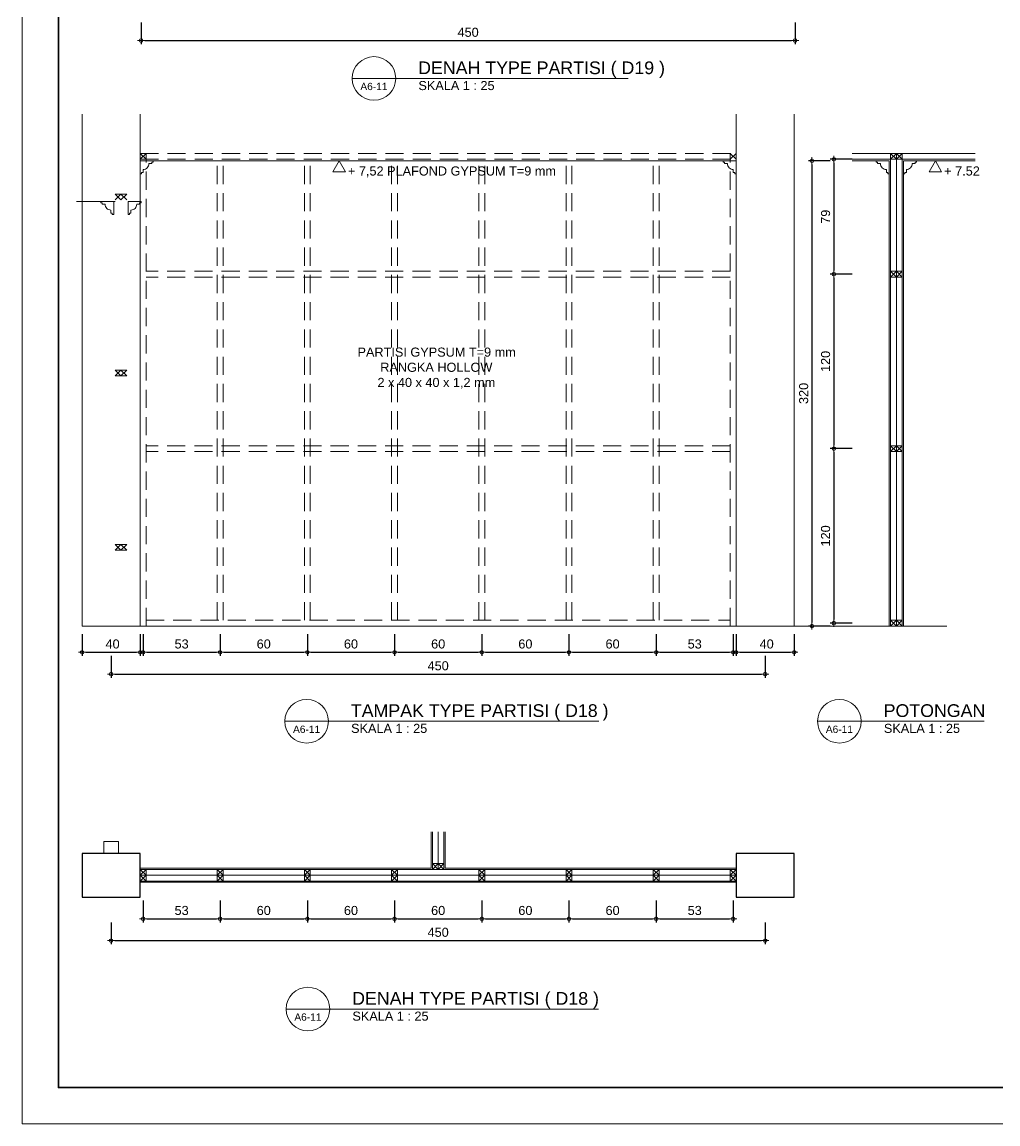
# Model space of a CAD drawing. Header units: millimetres. Extents: x -11 to 1625, y -267 to 180.
# Drawn here: x 911.21 to 938.07, y 8 to 38.32 of the extents above; entities that cross this region are included whole.
import ezdxf
from ezdxf.enums import TextEntityAlignment as Align

# ---------------------------------------------------------------- set-up
doc = ezdxf.new("R2010")
doc.units = ezdxf.units.MM
doc.linetypes.add('HIDDEN', pattern=[0.375, 0.25, -0.125])
for name, color, linetype, lineweight in [('ars', 11, 'Continuous', 5), ('GRS KOP', 1, 'Continuous', 35), ('KOLOM', 1, 'Continuous', 30), ('kop', 7, 'Continuous', 20), ('lan', 7, 'Continuous', 15), ('not', 7, 'Continuous', 20), ('PARTISI', 190, 'Continuous', 9), ('pla', 213, 'Continuous', 15), ('tem', 5, 'Continuous', 20), ('u', 6, 'Continuous', 20)]:
    doc.layers.add(name, color=color, linetype=linetype, lineweight=lineweight)
doc.styles.add('BARU', font='complex.shx')
doc.styles.add('S', font='SIMPLEX', dxfattribs={"width": 1.1})
doc.styles.get("Standard").update_dxf_attribs({"font": 'ARIALUNI.TTF'})
doc.dimstyles.new('SK-25', dxfattribs={"dimtxt": 0.25, "dimasz": 0.1, "dimexe": 0.1, "dimexo": 0, "dimgap": 0.1, "dimtad": 1, "dimdec": 0, "dimlfac": 25, "dimzin": 12, "dimdsep": 46, "dimtxsty": 'Standard', "dimblk": 'BULAT', "dimcen": 0.1, "dimclrd": 256, "dimadec": 0, "dimazin": 3, "dimtfac": 1, "dimtdec": 0, "dimtofl": 0, "dimtmove": 0, "dimatfit": 3, "dimldrblk": 'BULAT', "dimfxl": 0, "dimtolj": 1, "dimtzin": 0, "dimarcsym": 0})

# ---------------------------------------------------------------- blocks, each defined once
blk = doc.blocks.new('K1')
at = {"layer": 'KOLOM'}
blk.add_lwpolyline([(0.2, 0.15), (-0.2, 0.15), (-0.2, -0.15), (0.2, -0.15), (0.2, 0.15)], dxfattribs=at)
blk = doc.blocks.new('kop')
at = {"layer": 'GRS KOP'}
blk.add_lwpolyline([(1, 54), (83, 54), (83, 1), (1, 1)], close=True, dxfattribs=at)
at = {"layer": 'kop', "color": 7}
for p, q in [((0, 55), (0, 0)), ((0, 0), (84, 0))]:
    blk.add_line(p, q, dxfattribs=at)
at = {"layer": 'kop', "style": 'BARU', "flags": 4}
for p, height in [((73.8, 5.4), 0.35), ((80.303, 5.382), 0.25), ((73.8, 4.9), 0.35), ((80.303, 4.882), 0.25), ((73.8, 4.4), 0.35), ((80.303, 4.382), 0.25)]:
    blk.add_attdef('-', p, '', height=height, dxfattribs=at)
at = {"layer": 'kop', "flags": 4}
for tag, p in [('AR-00', (78.057, 2.648)), ('00', (81.238, 2.647))]:
    blk.add_attdef(tag, text='', height=0.35, dxfattribs=at).set_placement(p, align=Align.MIDDLE)
blk = doc.blocks.new('BULAT')
for p, q in [((-1, 0), (1, 0)), ((0, -1), (0, 1))]:
    blk.add_line(p, q)
blk.add_circle((0, 0), 0.5)
blk = doc.blocks.new('*D2543')
at = {"layer": 'Defpoints', "color": 0, "ltscale": 0.15}
for p in [(921.466, 14.144), (923.866, 14.144), (923.866, 13.644)]:
    blk.add_point(p, dxfattribs=at)
at = {"layer": 'u', "color": 0, "lineweight": -2, "ltscale": 0.15}
for p, q in [((921.466, 14.144), (921.466, 13.544)), ((923.866, 14.144), (923.866, 13.544))]:
    blk.add_line(p, q, dxfattribs=at)
at = {"layer": 'u', "lineweight": -2, "ltscale": 0.15}
blk.add_line((921.566, 13.644), (923.766, 13.644), dxfattribs=at)
at = {"layer": 'u', "lineweight": -2, "ltscale": 0.15, "xscale": 0.1, "yscale": 0.1, "zscale": 0.1, "rotation": 180}
blk.add_blockref('BULAT', (921.466, 13.644), dxfattribs=at)
at = {"layer": 'u', "lineweight": -2, "ltscale": 0.15, "xscale": 0.1, "yscale": 0.1, "zscale": 0.1}
blk.add_blockref('BULAT', (923.866, 13.644), dxfattribs=at)
at = {"layer": 'u', "color": 0, "ltscale": 0.15, "insert": (922.666, 13.872), "char_height": 0.25, "attachment_point": 5}
blk.add_mtext('\\A1;60', dxfattribs=at)
blk = doc.blocks.new('*D2544')
at = {"layer": 'Defpoints', "color": 0, "ltscale": 0.15}
for p in [(923.866, 14.144), (926.266, 14.144), (926.266, 13.644)]:
    blk.add_point(p, dxfattribs=at)
at = {"layer": 'u', "color": 0, "lineweight": -2, "ltscale": 0.15}
for p, q in [((923.866, 14.144), (923.866, 13.544)), ((926.266, 14.144), (926.266, 13.544))]:
    blk.add_line(p, q, dxfattribs=at)
at = {"layer": 'u', "lineweight": -2, "ltscale": 0.15}
blk.add_line((923.966, 13.644), (926.166, 13.644), dxfattribs=at)
at = {"layer": 'u', "lineweight": -2, "ltscale": 0.15, "xscale": 0.1, "yscale": 0.1, "zscale": 0.1, "rotation": 180}
blk.add_blockref('BULAT', (923.866, 13.644), dxfattribs=at)
at = {"layer": 'u', "lineweight": -2, "ltscale": 0.15, "xscale": 0.1, "yscale": 0.1, "zscale": 0.1}
blk.add_blockref('BULAT', (926.266, 13.644), dxfattribs=at)
at = {"layer": 'u', "color": 0, "ltscale": 0.15, "insert": (925.066, 13.872), "char_height": 0.25, "attachment_point": 5}
blk.add_mtext('\\A1;60', dxfattribs=at)
blk = doc.blocks.new('*D2545')
at = {"layer": 'Defpoints', "color": 0, "ltscale": 0.15}
for p in [(919.066, 14.144), (921.466, 14.144), (921.466, 13.644)]:
    blk.add_point(p, dxfattribs=at)
at = {"layer": 'u', "color": 0, "lineweight": -2, "ltscale": 0.15}
for p, q in [((919.066, 14.144), (919.066, 13.544)), ((921.466, 14.144), (921.466, 13.544))]:
    blk.add_line(p, q, dxfattribs=at)
at = {"layer": 'u', "lineweight": -2, "ltscale": 0.15}
blk.add_line((919.166, 13.644), (921.366, 13.644), dxfattribs=at)
at = {"layer": 'u', "lineweight": -2, "ltscale": 0.15, "xscale": 0.1, "yscale": 0.1, "zscale": 0.1, "rotation": 180}
blk.add_blockref('BULAT', (919.066, 13.644), dxfattribs=at)
at = {"layer": 'u', "lineweight": -2, "ltscale": 0.15, "xscale": 0.1, "yscale": 0.1, "zscale": 0.1}
blk.add_blockref('BULAT', (921.466, 13.644), dxfattribs=at)
at = {"layer": 'u', "color": 0, "ltscale": 0.15, "insert": (920.266, 13.872), "char_height": 0.25, "attachment_point": 5}
blk.add_mtext('\\A1;60', dxfattribs=at)
blk = doc.blocks.new('*D2546')
at = {"layer": 'Defpoints', "color": 0, "ltscale": 0.15}
for p in [(916.666, 14.144), (919.066, 14.144), (919.066, 13.644)]:
    blk.add_point(p, dxfattribs=at)
at = {"layer": 'u', "color": 0, "lineweight": -2, "ltscale": 0.15}
for p, q in [((916.666, 14.144), (916.666, 13.544)), ((919.066, 14.144), (919.066, 13.544))]:
    blk.add_line(p, q, dxfattribs=at)
at = {"layer": 'u', "lineweight": -2, "ltscale": 0.15}
blk.add_line((916.766, 13.644), (918.966, 13.644), dxfattribs=at)
at = {"layer": 'u', "lineweight": -2, "ltscale": 0.15, "xscale": 0.1, "yscale": 0.1, "zscale": 0.1, "rotation": 180}
blk.add_blockref('BULAT', (916.666, 13.644), dxfattribs=at)
at = {"layer": 'u', "lineweight": -2, "ltscale": 0.15, "xscale": 0.1, "yscale": 0.1, "zscale": 0.1}
blk.add_blockref('BULAT', (919.066, 13.644), dxfattribs=at)
at = {"layer": 'u', "color": 0, "ltscale": 0.15, "insert": (917.866, 13.872), "char_height": 0.25, "attachment_point": 5}
blk.add_mtext('\\A1;60', dxfattribs=at)
blk = doc.blocks.new('*D2547')
at = {"layer": 'Defpoints', "color": 0, "ltscale": 0.15}
for p in [(926.266, 14.144), (928.666, 14.144), (928.666, 13.644)]:
    blk.add_point(p, dxfattribs=at)
at = {"layer": 'u', "color": 0, "lineweight": -2, "ltscale": 0.15}
for p, q in [((926.266, 14.144), (926.266, 13.544)), ((928.666, 14.144), (928.666, 13.544))]:
    blk.add_line(p, q, dxfattribs=at)
at = {"layer": 'u', "lineweight": -2, "ltscale": 0.15}
blk.add_line((926.366, 13.644), (928.566, 13.644), dxfattribs=at)
at = {"layer": 'u', "lineweight": -2, "ltscale": 0.15, "xscale": 0.1, "yscale": 0.1, "zscale": 0.1, "rotation": 180}
blk.add_blockref('BULAT', (926.266, 13.644), dxfattribs=at)
at = {"layer": 'u', "lineweight": -2, "ltscale": 0.15, "xscale": 0.1, "yscale": 0.1, "zscale": 0.1}
blk.add_blockref('BULAT', (928.666, 13.644), dxfattribs=at)
at = {"layer": 'u', "color": 0, "ltscale": 0.15, "insert": (927.466, 13.872), "char_height": 0.25, "attachment_point": 5}
blk.add_mtext('\\A1;60', dxfattribs=at)
blk = doc.blocks.new('*D2548')
at = {"layer": 'Defpoints', "color": 0, "ltscale": 0.15}
for p in [(914.546, 14.144), (916.666, 14.144), (916.666, 13.644)]:
    blk.add_point(p, dxfattribs=at)
at = {"layer": 'u', "color": 0, "lineweight": -2, "ltscale": 0.15}
for p, q in [((914.546, 14.144), (914.546, 13.544)), ((916.666, 14.144), (916.666, 13.544))]:
    blk.add_line(p, q, dxfattribs=at)
at = {"layer": 'u', "lineweight": -2, "ltscale": 0.15}
blk.add_line((914.646, 13.644), (916.566, 13.644), dxfattribs=at)
at = {"layer": 'u', "lineweight": -2, "ltscale": 0.15, "xscale": 0.1, "yscale": 0.1, "zscale": 0.1, "rotation": 180}
blk.add_blockref('BULAT', (914.546, 13.644), dxfattribs=at)
at = {"layer": 'u', "lineweight": -2, "ltscale": 0.15, "xscale": 0.1, "yscale": 0.1, "zscale": 0.1}
blk.add_blockref('BULAT', (916.666, 13.644), dxfattribs=at)
at = {"layer": 'u', "color": 0, "ltscale": 0.15, "insert": (915.606, 13.872), "char_height": 0.25, "attachment_point": 5}
blk.add_mtext('\\A1;53', dxfattribs=at)
blk = doc.blocks.new('*D2549')
at = {"layer": 'Defpoints', "color": 0, "ltscale": 0.15}
for p in [(928.666, 14.144), (930.786, 14.144), (930.786, 13.644)]:
    blk.add_point(p, dxfattribs=at)
at = {"layer": 'u', "color": 0, "lineweight": -2, "ltscale": 0.15}
for p, q in [((928.666, 14.144), (928.666, 13.544)), ((930.786, 14.144), (930.786, 13.544))]:
    blk.add_line(p, q, dxfattribs=at)
at = {"layer": 'u', "lineweight": -2, "ltscale": 0.15}
blk.add_line((928.766, 13.644), (930.686, 13.644), dxfattribs=at)
at = {"layer": 'u', "lineweight": -2, "ltscale": 0.15, "xscale": 0.1, "yscale": 0.1, "zscale": 0.1, "rotation": 180}
blk.add_blockref('BULAT', (928.666, 13.644), dxfattribs=at)
at = {"layer": 'u', "lineweight": -2, "ltscale": 0.15, "xscale": 0.1, "yscale": 0.1, "zscale": 0.1}
blk.add_blockref('BULAT', (930.786, 13.644), dxfattribs=at)
at = {"layer": 'u', "color": 0, "ltscale": 0.15, "insert": (929.726, 13.872), "char_height": 0.25, "attachment_point": 5}
blk.add_mtext('\\A1;53', dxfattribs=at)
blk = doc.blocks.new('PEILA')
blk.add_lwpolyline([(-0.188, -0.325), (0.188, -0.325), (0, 0)], close=True)
at = {"style": 'S', "width": 1.1, "flags": 4}
blk.add_attdef('CAT', (0.265, -0.289), '', height=0.2, dxfattribs=at)
blk = doc.blocks.new('Ndtpd')
blk.add_line((0.747, 0), (-0.747, 0))
blk.add_circle((0, 0), 0.747)
at = {"flags": 4}
for tag, height, p in [('NO', 0.5, (0, 0.148)), ('NOLBR', 0.3, (0, -0.398))]:
    blk.add_attdef(tag, text='', height=height, dxfattribs=at).set_placement(p, align=Align.CENTER)
for tag, p, height in [('NDTPD', (1.516, 0.148), 0.5), ('SKALA', (1.523, -0.398), 0.3)]:
    blk.add_attdef(tag, p, '', height=height, dxfattribs=at)
blk = doc.blocks.new('*D2550')
at = {"layer": 'Defpoints', "color": 0, "ltscale": 0.15}
for p in [(921.466, 21.476), (923.866, 21.476), (923.866, 20.976)]:
    blk.add_point(p, dxfattribs=at)
at = {"layer": 'u', "color": 0, "lineweight": -2, "ltscale": 0.15}
for p, q in [((921.466, 21.476), (921.466, 20.876)), ((923.866, 21.476), (923.866, 20.876))]:
    blk.add_line(p, q, dxfattribs=at)
at = {"layer": 'u', "lineweight": -2, "ltscale": 0.15}
blk.add_line((921.566, 20.976), (923.766, 20.976), dxfattribs=at)
at = {"layer": 'u', "lineweight": -2, "ltscale": 0.15, "xscale": 0.1, "yscale": 0.1, "zscale": 0.1, "rotation": 180}
blk.add_blockref('BULAT', (921.466, 20.976), dxfattribs=at)
at = {"layer": 'u', "lineweight": -2, "ltscale": 0.15, "xscale": 0.1, "yscale": 0.1, "zscale": 0.1}
blk.add_blockref('BULAT', (923.866, 20.976), dxfattribs=at)
at = {"layer": 'u', "color": 0, "ltscale": 0.15, "insert": (922.666, 21.204), "char_height": 0.25, "attachment_point": 5}
blk.add_mtext('\\A1;60', dxfattribs=at)
blk = doc.blocks.new('*D2551')
at = {"layer": 'Defpoints', "color": 0, "ltscale": 0.15}
for p in [(923.866, 21.476), (926.266, 21.476), (926.266, 20.976)]:
    blk.add_point(p, dxfattribs=at)
at = {"layer": 'u', "color": 0, "lineweight": -2, "ltscale": 0.15}
for p, q in [((923.866, 21.476), (923.866, 20.876)), ((926.266, 21.476), (926.266, 20.876))]:
    blk.add_line(p, q, dxfattribs=at)
at = {"layer": 'u', "lineweight": -2, "ltscale": 0.15}
blk.add_line((923.966, 20.976), (926.166, 20.976), dxfattribs=at)
at = {"layer": 'u', "lineweight": -2, "ltscale": 0.15, "xscale": 0.1, "yscale": 0.1, "zscale": 0.1, "rotation": 180}
blk.add_blockref('BULAT', (923.866, 20.976), dxfattribs=at)
at = {"layer": 'u', "lineweight": -2, "ltscale": 0.15, "xscale": 0.1, "yscale": 0.1, "zscale": 0.1}
blk.add_blockref('BULAT', (926.266, 20.976), dxfattribs=at)
at = {"layer": 'u', "color": 0, "ltscale": 0.15, "insert": (925.066, 21.204), "char_height": 0.25, "attachment_point": 5}
blk.add_mtext('\\A1;60', dxfattribs=at)
blk = doc.blocks.new('*D2552')
at = {"layer": 'Defpoints', "color": 0, "ltscale": 0.15}
for p in [(919.066, 21.476), (921.466, 21.476), (921.466, 20.976)]:
    blk.add_point(p, dxfattribs=at)
at = {"layer": 'u', "color": 0, "lineweight": -2, "ltscale": 0.15}
for p, q in [((919.066, 21.476), (919.066, 20.876)), ((921.466, 21.476), (921.466, 20.876))]:
    blk.add_line(p, q, dxfattribs=at)
at = {"layer": 'u', "lineweight": -2, "ltscale": 0.15}
blk.add_line((919.166, 20.976), (921.366, 20.976), dxfattribs=at)
at = {"layer": 'u', "lineweight": -2, "ltscale": 0.15, "xscale": 0.1, "yscale": 0.1, "zscale": 0.1, "rotation": 180}
blk.add_blockref('BULAT', (919.066, 20.976), dxfattribs=at)
at = {"layer": 'u', "lineweight": -2, "ltscale": 0.15, "xscale": 0.1, "yscale": 0.1, "zscale": 0.1}
blk.add_blockref('BULAT', (921.466, 20.976), dxfattribs=at)
at = {"layer": 'u', "color": 0, "ltscale": 0.15, "insert": (920.266, 21.204), "char_height": 0.25, "attachment_point": 5}
blk.add_mtext('\\A1;60', dxfattribs=at)
blk = doc.blocks.new('*D2553')
at = {"layer": 'Defpoints', "color": 0, "ltscale": 0.15}
for p in [(916.666, 21.476), (919.066, 21.476), (919.066, 20.976)]:
    blk.add_point(p, dxfattribs=at)
at = {"layer": 'u', "color": 0, "lineweight": -2, "ltscale": 0.15}
for p, q in [((916.666, 21.476), (916.666, 20.876)), ((919.066, 21.476), (919.066, 20.876))]:
    blk.add_line(p, q, dxfattribs=at)
at = {"layer": 'u', "lineweight": -2, "ltscale": 0.15}
blk.add_line((916.766, 20.976), (918.966, 20.976), dxfattribs=at)
at = {"layer": 'u', "lineweight": -2, "ltscale": 0.15, "xscale": 0.1, "yscale": 0.1, "zscale": 0.1, "rotation": 180}
blk.add_blockref('BULAT', (916.666, 20.976), dxfattribs=at)
at = {"layer": 'u', "lineweight": -2, "ltscale": 0.15, "xscale": 0.1, "yscale": 0.1, "zscale": 0.1}
blk.add_blockref('BULAT', (919.066, 20.976), dxfattribs=at)
at = {"layer": 'u', "color": 0, "ltscale": 0.15, "insert": (917.866, 21.204), "char_height": 0.25, "attachment_point": 5}
blk.add_mtext('\\A1;60', dxfattribs=at)
blk = doc.blocks.new('*D2554')
at = {"layer": 'Defpoints', "color": 0, "ltscale": 0.15}
for p in [(926.266, 21.476), (928.666, 21.476), (928.666, 20.976)]:
    blk.add_point(p, dxfattribs=at)
at = {"layer": 'u', "color": 0, "lineweight": -2, "ltscale": 0.15}
for p, q in [((926.266, 21.476), (926.266, 20.876)), ((928.666, 21.476), (928.666, 20.876))]:
    blk.add_line(p, q, dxfattribs=at)
at = {"layer": 'u', "lineweight": -2, "ltscale": 0.15}
blk.add_line((926.366, 20.976), (928.566, 20.976), dxfattribs=at)
at = {"layer": 'u', "lineweight": -2, "ltscale": 0.15, "xscale": 0.1, "yscale": 0.1, "zscale": 0.1, "rotation": 180}
blk.add_blockref('BULAT', (926.266, 20.976), dxfattribs=at)
at = {"layer": 'u', "lineweight": -2, "ltscale": 0.15, "xscale": 0.1, "yscale": 0.1, "zscale": 0.1}
blk.add_blockref('BULAT', (928.666, 20.976), dxfattribs=at)
at = {"layer": 'u', "color": 0, "ltscale": 0.15, "insert": (927.466, 21.204), "char_height": 0.25, "attachment_point": 5}
blk.add_mtext('\\A1;60', dxfattribs=at)
blk = doc.blocks.new('*D2555')
at = {"layer": 'Defpoints', "color": 0, "ltscale": 0.15}
for p in [(928.666, 21.476), (930.786, 21.476), (930.786, 20.976)]:
    blk.add_point(p, dxfattribs=at)
at = {"layer": 'u', "color": 0, "lineweight": -2, "ltscale": 0.15}
for p, q in [((928.666, 21.476), (928.666, 20.876)), ((930.786, 21.476), (930.786, 20.876))]:
    blk.add_line(p, q, dxfattribs=at)
at = {"layer": 'u', "lineweight": -2, "ltscale": 0.15}
blk.add_line((928.766, 20.976), (930.686, 20.976), dxfattribs=at)
at = {"layer": 'u', "lineweight": -2, "ltscale": 0.15, "xscale": 0.1, "yscale": 0.1, "zscale": 0.1, "rotation": 180}
blk.add_blockref('BULAT', (928.666, 20.976), dxfattribs=at)
at = {"layer": 'u', "lineweight": -2, "ltscale": 0.15, "xscale": 0.1, "yscale": 0.1, "zscale": 0.1}
blk.add_blockref('BULAT', (930.786, 20.976), dxfattribs=at)
at = {"layer": 'u', "color": 0, "ltscale": 0.15, "insert": (929.726, 21.204), "char_height": 0.25, "attachment_point": 5}
blk.add_mtext('\\A1;53', dxfattribs=at)
blk = doc.blocks.new('*D2556')
at = {"layer": 'Defpoints', "color": 0, "ltscale": 0.15}
for p in [(914.546, 21.476), (916.666, 21.476), (916.666, 20.976)]:
    blk.add_point(p, dxfattribs=at)
at = {"layer": 'u', "color": 0, "lineweight": -2, "ltscale": 0.15}
for p, q in [((914.546, 21.476), (914.546, 20.876)), ((916.666, 21.476), (916.666, 20.876))]:
    blk.add_line(p, q, dxfattribs=at)
at = {"layer": 'u', "lineweight": -2, "ltscale": 0.15}
blk.add_line((914.646, 20.976), (916.566, 20.976), dxfattribs=at)
at = {"layer": 'u', "lineweight": -2, "ltscale": 0.15, "xscale": 0.1, "yscale": 0.1, "zscale": 0.1, "rotation": 180}
blk.add_blockref('BULAT', (914.546, 20.976), dxfattribs=at)
at = {"layer": 'u', "lineweight": -2, "ltscale": 0.15, "xscale": 0.1, "yscale": 0.1, "zscale": 0.1}
blk.add_blockref('BULAT', (916.666, 20.976), dxfattribs=at)
at = {"layer": 'u', "color": 0, "ltscale": 0.15, "insert": (915.606, 21.204), "char_height": 0.25, "attachment_point": 5}
blk.add_mtext('\\A1;53', dxfattribs=at)
blk = doc.blocks.new('*D2557')
at = {"layer": 'Defpoints', "color": 0, "ltscale": 0.15}
for p in [(912.866, 21.476), (914.466, 21.476), (914.466, 20.976)]:
    blk.add_point(p, dxfattribs=at)
at = {"layer": 'u', "color": 0, "lineweight": -2, "ltscale": 0.15}
for p, q in [((912.866, 21.476), (912.866, 20.876)), ((914.466, 21.476), (914.466, 20.876))]:
    blk.add_line(p, q, dxfattribs=at)
at = {"layer": 'u', "lineweight": -2, "ltscale": 0.15}
blk.add_line((912.966, 20.976), (914.366, 20.976), dxfattribs=at)
at = {"layer": 'u', "lineweight": -2, "ltscale": 0.15, "xscale": 0.1, "yscale": 0.1, "zscale": 0.1, "rotation": 180}
blk.add_blockref('BULAT', (912.866, 20.976), dxfattribs=at)
at = {"layer": 'u', "lineweight": -2, "ltscale": 0.15, "xscale": 0.1, "yscale": 0.1, "zscale": 0.1}
blk.add_blockref('BULAT', (914.466, 20.976), dxfattribs=at)
at = {"layer": 'u', "color": 0, "ltscale": 0.15, "insert": (913.706, 21.204), "char_height": 0.25, "attachment_point": 5}
blk.add_mtext('\\A1;40', dxfattribs=at)
blk = doc.blocks.new('*D2558')
at = {"layer": 'Defpoints', "color": 0, "ltscale": 0.15}
for p in [(913.666, 20.876), (931.666, 20.876), (931.666, 20.376)]:
    blk.add_point(p, dxfattribs=at)
at = {"layer": 'u', "color": 0, "lineweight": -2, "ltscale": 0.15}
for p, q in [((913.666, 20.876), (913.666, 20.276)), ((931.666, 20.876), (931.666, 20.276))]:
    blk.add_line(p, q, dxfattribs=at)
at = {"layer": 'u', "lineweight": -2, "ltscale": 0.15}
blk.add_line((913.766, 20.376), (931.566, 20.376), dxfattribs=at)
at = {"layer": 'u', "lineweight": -2, "ltscale": 0.15, "xscale": 0.1, "yscale": 0.1, "zscale": 0.1, "rotation": 180}
blk.add_blockref('BULAT', (913.666, 20.376), dxfattribs=at)
at = {"layer": 'u', "lineweight": -2, "ltscale": 0.15, "xscale": 0.1, "yscale": 0.1, "zscale": 0.1}
blk.add_blockref('BULAT', (931.666, 20.376), dxfattribs=at)
at = {"layer": 'u', "color": 0, "ltscale": 0.15, "insert": (922.666, 20.604), "char_height": 0.25, "attachment_point": 5}
blk.add_mtext('\\A1;450', dxfattribs=at)
blk = doc.blocks.new('*D2559')
at = {"layer": 'Defpoints', "color": 0, "ltscale": 0.15}
for p in [(930.866, 21.476), (932.466, 21.476), (932.466, 20.976)]:
    blk.add_point(p, dxfattribs=at)
at = {"layer": 'u', "color": 0, "lineweight": -2, "ltscale": 0.15}
for p, q in [((930.866, 21.476), (930.866, 20.876)), ((932.466, 21.476), (932.466, 20.876))]:
    blk.add_line(p, q, dxfattribs=at)
at = {"layer": 'u', "lineweight": -2, "ltscale": 0.15}
blk.add_line((930.966, 20.976), (932.366, 20.976), dxfattribs=at)
at = {"layer": 'u', "lineweight": -2, "ltscale": 0.15, "xscale": 0.1, "yscale": 0.1, "zscale": 0.1, "rotation": 180}
blk.add_blockref('BULAT', (930.866, 20.976), dxfattribs=at)
at = {"layer": 'u', "lineweight": -2, "ltscale": 0.15, "xscale": 0.1, "yscale": 0.1, "zscale": 0.1}
blk.add_blockref('BULAT', (932.466, 20.976), dxfattribs=at)
at = {"layer": 'u', "color": 0, "ltscale": 0.15, "insert": (931.706, 21.204), "char_height": 0.25, "attachment_point": 5}
blk.add_mtext('\\A1;40', dxfattribs=at)
blk = doc.blocks.new('*D2560')
at = {"layer": 'Defpoints', "color": 0, "ltscale": 0.15}
for p in [(934.055, 34.539), (933.555, 31.379), (934.055, 31.379)]:
    blk.add_point(p, dxfattribs=at)
at = {"layer": 'u', "color": 0, "lineweight": -2, "ltscale": 0.15}
for p, q in [((934.055, 34.539), (933.455, 34.539)), ((934.055, 31.379), (933.455, 31.379))]:
    blk.add_line(p, q, dxfattribs=at)
at = {"layer": 'u', "lineweight": -2, "ltscale": 0.15}
blk.add_line((933.555, 34.439), (933.555, 31.479), dxfattribs=at)
at = {"layer": 'u', "lineweight": -2, "ltscale": 0.15, "xscale": 0.1, "yscale": 0.1, "zscale": 0.1}
for p, rotation in [((933.555, 34.539), 90), ((933.555, 31.379), 270)]:
    blk.add_blockref('BULAT', p, dxfattribs=dict(at, rotation=rotation))
at = {"layer": 'u', "color": 0, "ltscale": 0.15, "insert": (933.328, 32.959), "char_height": 0.25, "attachment_point": 5, "rotation": 90}
blk.add_mtext('\\A1;79', dxfattribs=at)
blk = doc.blocks.new('*D2561')
at = {"layer": 'Defpoints', "color": 0, "ltscale": 0.15}
for p in [(934.055, 26.579), (933.555, 21.779), (934.055, 21.779)]:
    blk.add_point(p, dxfattribs=at)
at = {"layer": 'u', "color": 0, "lineweight": -2, "ltscale": 0.15}
for p, q in [((934.055, 26.579), (933.455, 26.579)), ((934.055, 21.779), (933.455, 21.779))]:
    blk.add_line(p, q, dxfattribs=at)
at = {"layer": 'u', "lineweight": -2, "ltscale": 0.15}
blk.add_line((933.555, 26.479), (933.555, 21.879), dxfattribs=at)
at = {"layer": 'u', "lineweight": -2, "ltscale": 0.15, "xscale": 0.1, "yscale": 0.1, "zscale": 0.1}
for p, rotation in [((933.555, 26.579), 90), ((933.555, 21.779), 270)]:
    blk.add_blockref('BULAT', p, dxfattribs=dict(at, rotation=rotation))
at = {"layer": 'u', "color": 0, "ltscale": 0.15, "insert": (933.328, 24.179), "char_height": 0.25, "attachment_point": 5, "rotation": 90}
blk.add_mtext('\\A1;120', dxfattribs=at)
blk = doc.blocks.new('*D2562')
at = {"layer": 'Defpoints', "color": 0, "ltscale": 0.15}
for p in [(934.055, 31.379), (933.555, 26.579), (934.055, 26.579)]:
    blk.add_point(p, dxfattribs=at)
at = {"layer": 'u', "color": 0, "lineweight": -2, "ltscale": 0.15}
for p, q in [((934.055, 31.379), (933.455, 31.379)), ((934.055, 26.579), (933.455, 26.579))]:
    blk.add_line(p, q, dxfattribs=at)
at = {"layer": 'u', "lineweight": -2, "ltscale": 0.15}
blk.add_line((933.555, 31.279), (933.555, 26.679), dxfattribs=at)
at = {"layer": 'u', "lineweight": -2, "ltscale": 0.15, "xscale": 0.1, "yscale": 0.1, "zscale": 0.1}
for p, rotation in [((933.555, 31.379), 90), ((933.555, 26.579), 270)]:
    blk.add_blockref('BULAT', p, dxfattribs=dict(at, rotation=rotation))
at = {"layer": 'u', "color": 0, "ltscale": 0.15, "insert": (933.328, 28.979), "char_height": 0.25, "attachment_point": 5, "rotation": 90}
blk.add_mtext('\\A1;120', dxfattribs=at)
blk = doc.blocks.new('*D2563')
at = {"layer": 'Defpoints', "color": 0, "ltscale": 0.15}
for p in [(913.666, 13.544), (931.666, 13.544), (931.666, 13.044)]:
    blk.add_point(p, dxfattribs=at)
at = {"layer": 'u', "color": 0, "lineweight": -2, "ltscale": 0.15}
for p, q in [((913.666, 13.544), (913.666, 12.944)), ((931.666, 13.544), (931.666, 12.944))]:
    blk.add_line(p, q, dxfattribs=at)
at = {"layer": 'u', "lineweight": -2, "ltscale": 0.15}
blk.add_line((913.766, 13.044), (931.566, 13.044), dxfattribs=at)
at = {"layer": 'u', "lineweight": -2, "ltscale": 0.15, "xscale": 0.1, "yscale": 0.1, "zscale": 0.1, "rotation": 180}
blk.add_blockref('BULAT', (913.666, 13.044), dxfattribs=at)
at = {"layer": 'u', "lineweight": -2, "ltscale": 0.15, "xscale": 0.1, "yscale": 0.1, "zscale": 0.1}
blk.add_blockref('BULAT', (931.666, 13.044), dxfattribs=at)
at = {"layer": 'u', "color": 0, "ltscale": 0.15, "insert": (922.666, 13.272), "char_height": 0.25, "attachment_point": 5}
blk.add_mtext('\\A1;450', dxfattribs=at)
blk = doc.blocks.new('*D2586')
at = {"layer": 'Defpoints', "color": 0, "ltscale": 0.15}
for p in [(914.49, 38.306), (932.49, 38.306), (932.49, 37.806)]:
    blk.add_point(p, dxfattribs=at)
at = {"layer": 'u', "color": 0, "lineweight": -2, "ltscale": 0.15}
for p, q in [((914.49, 38.306), (914.49, 37.706)), ((932.49, 38.306), (932.49, 37.706))]:
    blk.add_line(p, q, dxfattribs=at)
at = {"layer": 'u', "lineweight": -2, "ltscale": 0.15}
blk.add_line((914.59, 37.806), (932.39, 37.806), dxfattribs=at)
at = {"layer": 'u', "lineweight": -2, "ltscale": 0.15, "xscale": 0.1, "yscale": 0.1, "zscale": 0.1, "rotation": 180}
blk.add_blockref('BULAT', (914.49, 37.806), dxfattribs=at)
at = {"layer": 'u', "lineweight": -2, "ltscale": 0.15, "xscale": 0.1, "yscale": 0.1, "zscale": 0.1}
blk.add_blockref('BULAT', (932.49, 37.806), dxfattribs=at)
at = {"layer": 'u', "color": 0, "ltscale": 0.15, "insert": (923.49, 38.033), "char_height": 0.25, "attachment_point": 5}
blk.add_mtext('\\A1;450', dxfattribs=at)
blk = doc.blocks.new('*D2587')
at = {"layer": 'Defpoints', "color": 0, "ltscale": 0.15}
for p in [(933.453, 34.499), (932.953, 21.699), (933.453, 21.699)]:
    blk.add_point(p, dxfattribs=at)
at = {"layer": 'u', "color": 0, "lineweight": -2, "ltscale": 0.15}
for p, q in [((933.453, 34.499), (932.853, 34.499)), ((933.453, 21.699), (932.853, 21.699))]:
    blk.add_line(p, q, dxfattribs=at)
at = {"layer": 'u', "lineweight": -2, "ltscale": 0.15}
blk.add_line((932.953, 34.399), (932.953, 21.799), dxfattribs=at)
at = {"layer": 'u', "lineweight": -2, "ltscale": 0.15, "xscale": 0.1, "yscale": 0.1, "zscale": 0.1}
for p, rotation in [((932.953, 34.499), 90), ((932.953, 21.699), 270)]:
    blk.add_blockref('BULAT', p, dxfattribs=dict(at, rotation=rotation))
at = {"layer": 'u', "color": 0, "ltscale": 0.15, "insert": (932.725, 28.099), "char_height": 0.25, "attachment_point": 5, "rotation": 90}
blk.add_mtext('\\A1;320', dxfattribs=at)

msp = doc.modelspace()

# ---------------------------------------------------------------- linework, layer by layer
at = {"layer": 'ars'}
for p, q in [((914.6262124, 34.5394773), (914.4662124, 34.6994773)), ((914.6262124, 34.6994773), (914.4662124, 34.5394773)), ((930.7062124, 34.5394773), (930.8662124, 34.6994773)), ((930.7062124, 34.6994773), (930.8662124, 34.5394773)), ((935.1156533, 34.5394773), (935.2756533, 34.6994773)), ((935.1156533, 34.6994773), (935.2756533, 34.5394773)), ((935.2756533, 34.6994773), (935.4356533, 34.5394773)), ((935.2756533, 34.5394773), (935.4356533, 34.6994773)), ((914.4662124, 34.4994773), (930.8662124, 34.4994773)), ((935.0796533, 34.4994773), (934.0552873, 34.4994773)), ((935.0796533, 21.6994773), (935.0796533, 34.4994773)), ((935.4716533, 21.6994773), (935.4716533, 34.4994773)), ((935.4716533, 34.4994773), (937.4420307, 34.4994773)), ((913.7745285, 33.3821191), (912.7141624, 33.3821191)), ((913.7745285, 33.4221191), (913.9345285, 33.5821191)), ((913.7745285, 33.5821191), (913.9345285, 33.4221191)), ((913.9345285, 33.5821191), (914.0945285, 33.4221191)), ((913.9345285, 33.4221191), (914.0945285, 33.5821191)), ((935.1156533, 31.2994773), (935.2756533, 31.4594773)), ((935.1156533, 31.4594773), (935.2756533, 31.2994773)), ((935.2756533, 31.4594773), (935.4356533, 31.2994773)), ((935.2756533, 31.2994773), (935.4356533, 31.4594773)), ((913.7745285, 28.5821191), (913.9345285, 28.7421191)), ((913.7745285, 28.7421191), (913.9345285, 28.5821191)), ((913.9345285, 28.7421191), (914.0945285, 28.5821191)), ((913.9345285, 28.5821191), (914.0945285, 28.7421191)), ((935.1156533, 26.4994773), (935.2756533, 26.6594773)), ((935.1156533, 26.6594773), (935.2756533, 26.4994773)), ((935.2756533, 26.6594773), (935.4356533, 26.4994773)), ((935.2756533, 26.4994773), (935.4356533, 26.6594773)), ((913.7745285, 23.7821191), (913.9345285, 23.9421191)), ((913.7745285, 23.9421191), (913.9345285, 23.7821191)), ((913.9345285, 23.9421191), (914.0945285, 23.7821191)), ((913.9345285, 23.7821191), (914.0945285, 23.9421191)), ((935.1156533, 21.6994773), (935.2756533, 21.8594773)), ((935.1156533, 21.8594773), (935.2756533, 21.6994773)), ((935.2756533, 21.8594773), (935.4356533, 21.6994773)), ((935.2756533, 21.6994773), (935.4356533, 21.8594773)), ((922.4702126, 15.0398464), (922.4702126, 16.0398464)), ((922.8622126, 15.0398464), (922.8622126, 16.0398464)), ((922.5062126, 15.0038464), (922.6662126, 15.1638464)), ((922.5062126, 15.1638464), (922.6662126, 15.0038464)), ((922.6662126, 15.1638464), (922.8262126, 15.0038464)), ((922.6662126, 15.0038464), (922.8262126, 15.1638464)), ((922.4702126, 15.0398464), (914.4662124, 15.0398464)), ((914.6262124, 14.8438464), (914.4662124, 15.0038464)), ((914.4662124, 14.8438464), (914.6262124, 15.0038464)), ((916.5862124, 14.8438464), (916.7462124, 15.0038464)), ((916.7462124, 14.8438464), (916.5862124, 15.0038464)), ((918.9862124, 14.8438464), (919.1462124, 15.0038464)), ((919.1462124, 14.8438464), (918.9862124, 15.0038464)), ((921.3862124, 14.8438464), (921.5462124, 15.0038464)), ((921.5462124, 14.8438464), (921.3862124, 15.0038464)), ((930.8662124, 15.0398464), (922.8622126, 15.0398464)), ((923.7862124, 14.8438464), (923.9462124, 15.0038464)), ((923.9462124, 14.8438464), (923.7862124, 15.0038464)), ((926.1862124, 14.8438464), (926.3462124, 15.0038464)), ((926.3462124, 14.8438464), (926.1862124, 15.0038464)), ((928.5862124, 14.8438464), (928.7462124, 15.0038464)), ((928.7462124, 14.8438464), (928.5862124, 15.0038464)), ((930.7062124, 14.8438464), (930.8662124, 15.0038464)), ((930.8662124, 14.8438464), (930.7062124, 15.0038464)), ((914.4662124, 14.6838464), (914.6262124, 14.8438464)), ((914.6262124, 14.6838464), (914.4662124, 14.8438464)), ((930.8662124, 14.6478464), (914.4662124, 14.6478464)), ((916.7462124, 14.6838464), (916.5862124, 14.8438464)), ((916.5862124, 14.6838464), (916.7462124, 14.8438464)), ((919.1462124, 14.6838464), (918.9862124, 14.8438464)), ((918.9862124, 14.6838464), (919.1462124, 14.8438464)), ((921.5462124, 14.6838464), (921.3862124, 14.8438464)), ((921.3862124, 14.6838464), (921.5462124, 14.8438464)), ((923.9462124, 14.6838464), (923.7862124, 14.8438464)), ((923.7862124, 14.6838464), (923.9462124, 14.8438464)), ((926.3462124, 14.6838464), (926.1862124, 14.8438464)), ((926.1862124, 14.6838464), (926.3462124, 14.8438464)), ((928.7462124, 14.6838464), (928.5862124, 14.8438464)), ((928.5862124, 14.6838464), (928.7462124, 14.8438464)), ((930.8662124, 14.6838464), (930.7062124, 14.8438464)), ((930.7062124, 14.6838464), (930.8662124, 14.8438464))]:
    msp.add_line(p, q, dxfattribs=at)
at = {"layer": 'lan'}
for p, q in [((912.8662124, 21.6994773), (932.8685121, 21.6994773)), ((933.005276, 21.6994773), (936.6631343, 21.6994773))]:
    msp.add_line(p, q, dxfattribs=at)
for points in [[(914.7862124, 34.4194773), (914.7862124, 34.4594773), (914.8262124, 34.4594773), (914.8262124, 34.4994773), (914.4662124, 34.4994773), (914.4662124, 34.1394773), (914.5062124, 34.1394773), (914.5062124, 34.1794773), (914.5462124, 34.1794773), (914.5462124, 34.2594773, 0.4142135624), (914.7062124, 34.4194773)], [(930.5462124, 34.4194773), (930.5462124, 34.4594773), (930.5062124, 34.4594773), (930.5062124, 34.4994773), (930.8662124, 34.4994773), (930.8662124, 34.1394773), (930.8262124, 34.1394773), (930.8262124, 34.1794773), (930.7862124, 34.1794773), (930.7862124, 34.2594773, -0.4142135624), (930.6262124, 34.4194773)], [(934.7596533, 34.4194773), (934.7596533, 34.4594773), (934.7196533, 34.4594773), (934.7196533, 34.4994773), (935.0796533, 34.4994773), (935.0796533, 34.1394773), (935.0396533, 34.1394773), (935.0396533, 34.1794773), (934.9996533, 34.1794773), (934.9996533, 34.2594773, -0.4142135624), (934.8396533, 34.4194773)], [(935.7916533, 34.4194773), (935.7916533, 34.4594773), (935.8316533, 34.4594773), (935.8316533, 34.4994773), (935.4716533, 34.4994773), (935.4716533, 34.1394773), (935.5116533, 34.1394773), (935.5116533, 34.1794773), (935.5516533, 34.1794773), (935.5516533, 34.2594773, 0.4142135624), (935.7116533, 34.4194773)], [(913.4185285, 33.3021191), (913.4185285, 33.3421191), (913.3785285, 33.3421191), (913.3785285, 33.3821191), (913.7385285, 33.3821191), (913.7385285, 33.0221191), (913.6985285, 33.0221191), (913.6985285, 33.0621191), (913.6585285, 33.0621191), (913.6585285, 33.1421191, -0.4142135624), (913.4985285, 33.3021191)], [(914.4505285, 33.3021191), (914.4505285, 33.3421191), (914.4905285, 33.3421191), (914.4905285, 33.3821191), (914.1305285, 33.3821191), (914.1305285, 33.0221191), (914.1705285, 33.0221191), (914.1705285, 33.0621191), (914.2105285, 33.0621191), (914.2105285, 33.1421191, 0.4142135624), (914.3705285, 33.3021191)]]:
    msp.add_lwpolyline(points, format="xyb", close=True, dxfattribs=at)
at = {"layer": 'not'}
for p, q in [((920.4986817, 36.763575), (927.8991737, 36.763575)), ((919.645669, 19.0783478), (927.0911069, 19.0783478)), ((934.3077965, 19.0783478), (937.6958179, 19.0783478)), ((919.6817844, 11.1614368), (927.0822765, 11.1614368))]:
    msp.add_line(p, q, dxfattribs=at)
at = {"layer": 'PARTISI', "linetype": 'HIDDEN', "ltscale": 2}
for p, q in [((914.4662124, 34.6994773), (930.8662124, 34.6994773)), ((914.6262124, 21.6994773), (914.6262124, 34.6994773)), ((930.7062124, 21.6994773), (930.7062124, 34.6994773)), ((914.4662124, 34.5394773), (930.8662124, 34.5394773)), ((916.5862124, 21.8594773), (916.5862124, 34.5394773)), ((916.7462124, 21.8594773), (916.7462124, 34.5394773)), ((918.9862124, 21.8594773), (918.9862124, 34.5394773)), ((919.1462124, 21.8594773), (919.1462124, 34.5394773)), ((921.3862124, 21.8594773), (921.3862124, 34.5394773)), ((921.5462124, 21.8594773), (921.5462124, 34.5394773)), ((923.7862124, 21.8594773), (923.7862124, 34.5394773)), ((923.9462124, 21.8594773), (923.9462124, 34.5394773)), ((926.1862124, 21.8594773), (926.1862124, 34.5394773)), ((926.3462124, 21.8594773), (926.3462124, 34.5394773)), ((928.5862124, 21.8594773), (928.5862124, 34.5394773)), ((928.7462124, 21.8594773), (928.7462124, 34.5394773)), ((930.7062124, 31.4594773), (914.6262124, 31.4594773)), ((930.7062124, 31.2994773), (914.6262124, 31.2994773)), ((930.7062124, 26.6594773), (914.6262124, 26.6594773)), ((930.7062124, 26.4994773), (914.6262124, 26.4994773)), ((914.6262124, 21.8594773), (930.7062124, 21.8594773))]:
    msp.add_line(p, q, dxfattribs=at)
at = {"layer": 'PARTISI'}
for p, q in [((935.1156533, 21.6994773), (935.1156533, 34.6994773)), ((935.1156533, 34.6994773), (935.4356533, 34.6994773)), ((935.2756533, 21.6994773), (935.2756533, 34.6994773)), ((935.4356533, 21.6994773), (935.4356533, 34.6994773)), ((913.7745285, 33.5821191), (914.0945285, 33.5821191)), ((935.1156533, 31.4594773), (935.4356533, 31.4594773)), ((935.1156533, 31.2994773), (935.4356533, 31.2994773)), ((913.7745285, 28.7421191), (914.0945285, 28.7421191)), ((913.7745285, 28.5821191), (914.0945285, 28.5821191)), ((935.1156533, 26.6594773), (935.4356533, 26.6594773)), ((935.1156533, 26.4994773), (935.4356533, 26.4994773)), ((913.7745285, 23.9421191), (914.0945285, 23.9421191)), ((913.7745285, 23.7821191), (914.0945285, 23.7821191)), ((935.1156533, 21.8594773), (935.4356533, 21.8594773)), ((913.4662124, 15.4438464), (913.4662124, 15.7732817)), ((913.4662124, 15.7732817), (913.8662124, 15.7732817)), ((913.8662124, 15.7732817), (913.8662124, 15.4438464)), ((922.5062126, 15.0038464), (922.5062126, 16.0398464)), ((922.6662126, 16.0398464), (922.6662126, 15.0038464)), ((922.8262126, 16.0398464), (922.8262126, 15.0038464)), ((913.8662124, 15.4438464), (913.4662124, 15.4438464)), ((922.8262126, 15.1638464), (922.5062126, 15.1638464)), ((914.4662124, 15.0038464), (930.8662124, 15.0038464)), ((914.6262124, 15.0038464), (914.6262124, 14.6838464)), ((916.5862124, 15.0038464), (916.5862124, 14.6838464)), ((916.7462124, 15.0038464), (916.7462124, 14.6838464)), ((918.9862124, 15.0038464), (918.9862124, 14.6838464)), ((919.1462124, 15.0038464), (919.1462124, 14.6838464)), ((921.3862124, 15.0038464), (921.3862124, 14.6838464)), ((921.5462124, 15.0038464), (921.5462124, 14.6838464)), ((923.7862124, 15.0038464), (923.7862124, 14.6838464)), ((923.9462124, 15.0038464), (923.9462124, 14.6838464)), ((926.1862124, 15.0038464), (926.1862124, 14.6838464)), ((926.3462124, 15.0038464), (926.3462124, 14.6838464)), ((928.5862124, 15.0038464), (928.5862124, 14.6838464)), ((928.7462124, 15.0038464), (928.7462124, 14.6838464)), ((930.7062124, 15.0038464), (930.7062124, 14.6838464)), ((914.4662124, 14.8438464), (930.8662124, 14.8438464)), ((930.8662124, 14.6838464), (914.4662124, 14.6838464))]:
    msp.add_line(p, q, dxfattribs=at)
at = {"layer": 'pla'}
for p, q in [((934.0552873, 34.6994773), (937.4420307, 34.6994773)), ((934.0552873, 34.5394773), (937.4420307, 34.5394773))]:
    msp.add_line(p, q, dxfattribs=at)
at = {"layer": 'tem'}
for p, q in [((912.8662124, 21.6994773), (912.8662124, 35.7770151)), ((914.4662124, 21.6994773), (914.4662124, 35.7770151)), ((930.8662124, 21.6994773), (930.8662124, 35.7770151)), ((932.4662124, 21.6994773), (932.4662124, 35.7770151))]:
    msp.add_line(p, q, dxfattribs=at)

# ---------------------------------------------------------------- block references
at = {"layer": 'KOLOM', "xscale": 4, "yscale": 4, "zscale": 4, "rotation": 180}
for p in [(913.6662124, 14.8438464), (931.6662124, 14.8438464)]:
    msp.add_blockref('K1', p, dxfattribs=at)
at = {"layer": 'kop'}
msp.add_blockref('kop', (911.2141622, 8), dxfattribs=at)
at = {"layer": 'not'}
ref = msp.add_blockref('Ndtpd', (920.8986817, 36.763575), dxfattribs=dict(at, xscale=0.803212851405533, yscale=0.803212851405533, zscale=0.803212851405533))
ref.add_attrib('NDTPD', 'DENAH TYPE PARTISI ( D19 )', (922.1163664, 36.8821009), dxfattribs={"layer": '0', "height": 0.35, "flags": 4})
ref.add_attrib('NOLBR', 'A6-11', dxfattribs={"layer": '0', "height": 0.2, "flags": 4}).set_placement((920.8983545, 36.4436051), align=Align.CENTER)
ref.add_attrib('SKALA', 'SKALA 1 : 25', (922.1221664, 36.4436051), dxfattribs={"layer": '0', "height": 0.25, "flags": 4})
ref = msp.add_blockref('PEILA', (919.9401035, 34.4994773), dxfattribs=dict(at, xscale=0.9237604307034012, yscale=0.9237604307034012, zscale=0.9237604307034012))
ref.add_attrib('CAT', '+ 7,52 PLAFOND GYPSUM T=9 mm', (920.1834489, 34.0929255), dxfattribs={"layer": '0', "height": 0.25, "flags": 4})
ref = msp.add_blockref('PEILA', (936.3482417, 34.4994773), dxfattribs=dict(at, xscale=0.9237604307034012, yscale=0.9237604307034012, zscale=0.9237604307034012))
ref.add_attrib('CAT', '+ 7.52', (936.591587, 34.0929255), dxfattribs={"layer": '0', "height": 0.25, "flags": 4})
ref = msp.add_blockref('Ndtpd', (919.045669, 19.0783478), dxfattribs=dict(at, xscale=0.803212851405533, yscale=0.803212851405533, zscale=0.803212851405533))
ref.add_attrib('NDTPD', 'TAMPAK TYPE PARTISI ( D18 )', (920.2633536, 19.1968736), dxfattribs={"layer": '0', "height": 0.35, "flags": 4})
ref.add_attrib('NOLBR', 'A6-11', dxfattribs={"layer": '0', "height": 0.2, "flags": 4}).set_placement((919.0453418, 18.7583779), align=Align.CENTER)
ref.add_attrib('SKALA', 'SKALA 1 : 25', (920.2691537, 18.7583779), dxfattribs={"layer": '0', "height": 0.25, "flags": 4})
ref = msp.add_blockref('Ndtpd', (933.7077965, 19.0783478), dxfattribs=dict(at, xscale=0.803212851405533, yscale=0.803212851405533, zscale=0.803212851405533))
ref.add_attrib('NDTPD', 'POTONGAN', (934.9254812, 19.1968736), dxfattribs={"layer": '0', "height": 0.35, "flags": 4})
ref.add_attrib('NOLBR', 'A6-11', dxfattribs={"layer": '0', "height": 0.2, "flags": 4}).set_placement((933.7074694, 18.7583779), align=Align.CENTER)
ref.add_attrib('SKALA', 'SKALA 1 : 25', (934.9312812, 18.7583779), dxfattribs={"layer": '0', "height": 0.25, "flags": 4})
ref = msp.add_blockref('Ndtpd', (919.0817844, 11.1614368), dxfattribs=dict(at, xscale=0.803212851405533, yscale=0.803212851405533, zscale=0.803212851405533))
ref.add_attrib('NDTPD', 'DENAH TYPE PARTISI ( D18 )', (920.2994691, 11.2799626), dxfattribs={"layer": '0', "height": 0.35, "flags": 4})
ref.add_attrib('NOLBR', 'A6-11', dxfattribs={"layer": '0', "height": 0.2, "flags": 4}).set_placement((919.0814572, 10.8414669), align=Align.CENTER)
ref.add_attrib('SKALA', 'SKALA 1 : 25', (920.3052691, 10.8414669), dxfattribs={"layer": '0', "height": 0.25, "flags": 4})

# ---------------------------------------------------------------- texts
at = {"layer": 'not', "insert": (920.4105268, 29.3594184), "char_height": 0.25, "attachment_point": 1}
msp.add_mtext_dynamic_manual_height_columns('\\pi0.035568;PARTISI GYPSUM T=9 mm\\P\\pi0.66227;RANGKA HOLLOW\\P\\pi0.58494;2 x 40 x 40 x 1,2 mm', width=4.378435059, gutter_width=4.3707989, heights=[0], dxfattribs=at)

# ---------------------------------------------------------------- dimensions: what is measured, and where the dimension line sits
at = {"layer": 'u', "ltscale": 0.15}
for base, p1, p2, picture, middle in [((932.4898955, 37.8057044), (914.4898955, 38.3057044), (932.4898955, 38.3057044), '*D2586', (923.4898955, 37.8057044)), ((914.4662124, 20.9763747), (912.8662124, 21.4763747), (914.4662124, 21.4763747), '*D2557', (913.7062124, 20.9763747)), ((916.6662124, 20.9763747), (914.5462124, 21.4763747), (916.6662124, 21.4763747), '*D2556', (915.6062124, 20.9763747)), ((919.0662124, 20.9763747), (916.6662124, 21.4763747), (919.0662124, 21.4763747), '*D2553', (917.8662124, 20.9763747)), ((921.4662124, 20.9763747), (919.0662124, 21.4763747), (921.4662124, 21.4763747), '*D2552', (920.2662124, 20.9763747)), ((923.8662124, 20.9763747), (921.4662124, 21.4763747), (923.8662124, 21.4763747), '*D2550', (922.6662124, 20.9763747)), ((926.2662124, 20.9763747), (923.8662124, 21.4763747), (926.2662124, 21.4763747), '*D2551', (925.0662124, 20.9763747)), ((928.6662124, 20.9763747), (926.2662124, 21.4763747), (928.6662124, 21.4763747), '*D2554', (927.4662124, 20.9763747)), ((930.7862124, 20.9763747), (928.6662124, 21.4763747), (930.7862124, 21.4763747), '*D2555', (929.7262124, 20.9763747)), ((932.4662124, 20.9763747), (930.8662124, 21.4763747), (932.4662124, 21.4763747), '*D2559', (931.7062124, 20.9763747)), ((931.6662124, 20.3763747), (913.6662124, 20.8763747), (931.6662124, 20.8763747), '*D2558', (922.6662124, 20.3763747)), ((916.6662124, 13.6438464), (914.5462124, 14.1438464), (916.6662124, 14.1438464), '*D2548', (915.6062124, 13.6438464)), ((919.0662124, 13.6438464), (916.6662124, 14.1438464), (919.0662124, 14.1438464), '*D2546', (917.8662124, 13.6438464)), ((921.4662124, 13.6438464), (919.0662124, 14.1438464), (921.4662124, 14.1438464), '*D2545', (920.2662124, 13.6438464)), ((923.8662124, 13.6438464), (921.4662124, 14.1438464), (923.8662124, 14.1438464), '*D2543', (922.6662124, 13.6438464)), ((926.2662124, 13.6438464), (923.8662124, 14.1438464), (926.2662124, 14.1438464), '*D2544', (925.0662124, 13.6438464)), ((928.6662124, 13.6438464), (926.2662124, 14.1438464), (928.6662124, 14.1438464), '*D2547', (927.4662124, 13.6438464)), ((930.7862124, 13.6438464), (928.6662124, 14.1438464), (930.7862124, 14.1438464), '*D2549', (929.7262124, 13.6438464)), ((931.6662124, 13.0438464), (913.6662124, 13.5438464), (931.6662124, 13.5438464), '*D2563', (922.6662124, 13.0438464))]:
    dim = msp.add_linear_dim(base=base, p1=p1, p2=p2, dimstyle='SK-25', dxfattribs=at)
    dim.commit()
    dim.dimension.update_dxf_attribs({"geometry": picture, "text_midpoint": middle, "dimtype": 160})
for base, p1, p2, picture, middle in [((932.9528276, 21.6994773), (933.4528276, 34.4994773), (933.4528276, 21.6994773), '*D2587', (932.9528276, 28.0994773)), ((933.5552873, 31.3794773), (934.0552873, 34.5394773), (934.0552873, 31.3794773), '*D2560', (933.5552873, 32.9594773)), ((933.5552873, 26.5794773), (934.0552873, 31.3794773), (934.0552873, 26.5794773), '*D2562', (933.5552873, 28.9794773)), ((933.5552873, 21.7794773), (934.0552873, 26.5794773), (934.0552873, 21.7794773), '*D2561', (933.5552873, 24.1794773))]:
    dim = msp.add_linear_dim(base=base, p1=p1, p2=p2, angle=270, dimstyle='SK-25', dxfattribs=at)
    dim.commit()
    dim.dimension.update_dxf_attribs({"geometry": picture, "text_midpoint": middle, "dimtype": 160})

doc.saveas('drawing.dxf')
